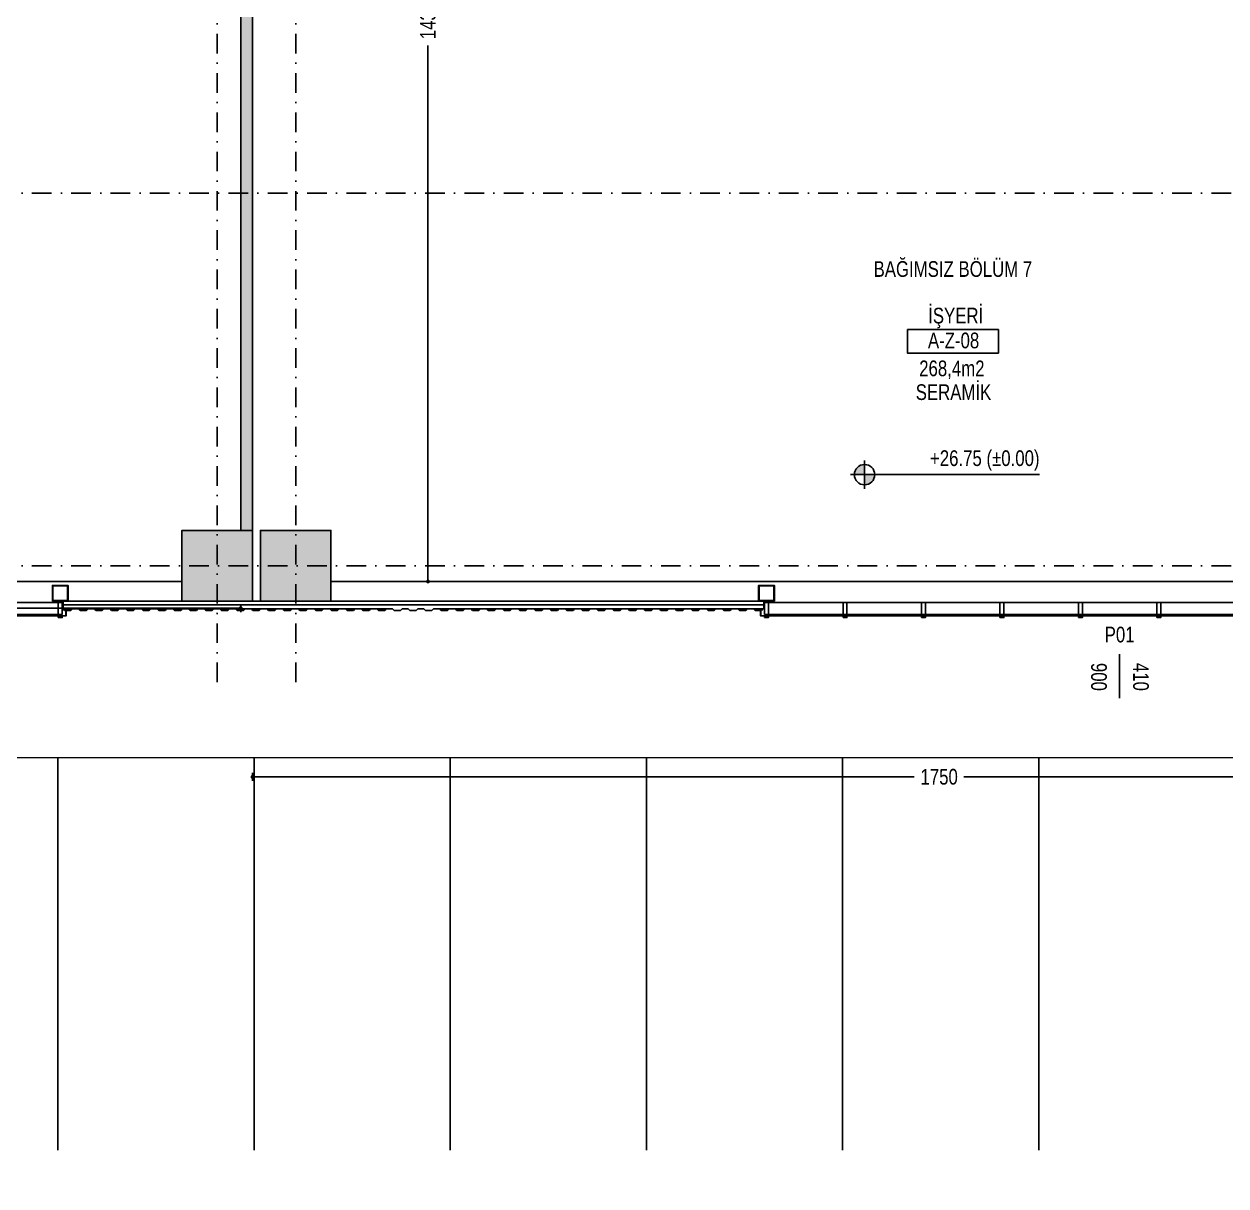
# Model space of a CAD drawing. Header units: centimetres. Extents: x 26569 to 160723, y -3143 to 14565.
# Drawn here: x 61333 to 62865, y 773 to 2254 of the extents above; entities that cross this region are included whole.
import ezdxf
from ezdxf.enums import TextEntityAlignment as Align

# ---------------------------------------------------------------- set-up
doc = ezdxf.new("R2010")
doc.units = ezdxf.units.CM
doc.header["$LTSCALE"] = 100
doc.linetypes.add('DASHDOT2', pattern=[0.5, 0.25, -0.125, 0, -0.125])
for name, color, linetype in [('A-ANNO-DIMS', 187, 'Continuous'), ('A-ANNO-GRID', 155, 'DASHDOT2'), ('A-ANNO-IDEN', 50, 'Continuous'), ('A-ANNO-TEXT', 50, 'Continuous'), ('A-ELEV-01', 255, 'Continuous'), ('A-ELEV-03', 251, 'Continuous'), ('A-GLAZ-FRME', 12, 'Continuous'), ('A-GLAZ-FULL', 130, 'Continuous'), ('A-WALL', 134, 'Continuous'), ('A-WALL-HTCH', 8, 'Continuous'), ('A-WALL-INSL', 249, 'Continuous'), ('A-WALL-SNWPNL', 200, 'Continuous'), ('A-WALL-STEL', 202, 'Continuous'), ('L-PRKG', 39, 'Continuous'), ('L-SITE-CURB', 33, 'Continuous'), ('S-CONC', 5, 'Continuous'), ('S-HTCH', 8, 'Continuous'), ('S-STEL', 3, 'Continuous')]:
    doc.layers.add(name, color=color, linetype=linetype)
doc.styles.add('Fields_100', font='act_simplex.shx', dxfattribs={"width": 0.8, "height": 20})
doc.linetypes.add('BATTING', pattern='A,0.00254,-2.54,[134,ltypeshp.shx,S=2.54,R=0,X=-2.54,Y=0],-5.08,[134,ltypeshp.shx,S=2.54,R=180,X=2.54,Y=0],-2.54', length=10.16254)
doc.dimstyles.new('FIELDS_100', dxfattribs={"dimscale": 0, "dimtxt": 20, "dimasz": 5, "dimexe": 5, "dimexo": 5, "dimgap": 5, "dimtad": 0, "dimdec": 0, "dimzin": 0, "dimdsep": 46, "dimtxsty": 'Fields_100', "dimblk": 'DOT', "dimcen": 0.09, "dimclrt": 50, "dimadec": 0, "dimazin": 0, "dimtfac": 1, "dimtdec": 0, "dimtix": 1, "dimtofl": 0, "dimtmove": 1, "dimatfit": 3, "dimfxl": 5, "dimfxlon": 1, "dimtolj": 1, "dimtzin": 0, "dimarcsym": 0})

# ---------------------------------------------------------------- blocks, each defined once
blk = doc.blocks.new('Mahal kutusu_100')
at = {"color": 0}
blk.add_lwpolyline([(-58, 30), (58, 30), (58, 0), (-58, 0)], close=True, dxfattribs=at)
at = {"color": 0, "style": 'Fields_100', "width": 0.8}
for tag, p in [('MAHAL', (3.6, 37.9)), ('KOD', (0.9, 6.2)), ('ALAN', (-1.3, -29.4)), ('KAPLAMA', (0.8, -59.7))]:
    blk.add_attdef(tag, text='', height=20, dxfattribs=at).set_placement(p, align=Align.CENTER)
blk = doc.blocks.new('_Dot')
at = {"color": 0, "linetype": 'ByBlock', "lineweight": -2}
blk.add_line((-0.5, 0), (-1, 0), dxfattribs=at)
at = {"color": 0, "linetype": 'ByBlock', "const_width": 0.5}
blk.add_lwpolyline([(-0.25, 0, 1), (0.25, 0, 1)], format="xyb", close=True, dxfattribs=at)
blk = doc.blocks.new('*D146')
at = {"layer": 'A-ANNO-DIMS', "color": 0, "lineweight": -2, "transparency": 16777216}
for p, q in [((61843.1, 2973.6), (61853.1, 2973.6)), ((61848.1, 2968.6), (61848.1, 2290.3)), ((61848.1, 1548.6), (61848.1, 2226.9)), ((61843.1, 1543.6), (61853.1, 1543.6))]:
    blk.add_line(p, q, dxfattribs=at)
at = {"layer": 'DEFPOINTS', "color": 0, "transparency": 16777216}
for p in [(61624.5, 2973.6), (61848.1, 2973.6), (61624.5, 1543.6)]:
    blk.add_point(p, dxfattribs=at)
at = {"layer": 'A-ANNO-DIMS', "color": 0, "lineweight": -2, "transparency": 16777216, "xscale": 5, "yscale": 5, "zscale": 5}
for p, rotation in [((61848.1, 2973.6), 90), ((61848.1, 1543.6), 270)]:
    blk.add_blockref('_Dot', p, dxfattribs=dict(at, rotation=rotation))
at = {"layer": 'A-ANNO-DIMS', "color": 50, "transparency": 16777216, "insert": (61848.1, 2258.6), "char_height": 20, "attachment_point": 5, "rotation": 90, "style": 'Fields_100'}
blk.add_mtext('\\A1;1430', dxfattribs=at)
blk = doc.blocks.new('*D308')
at = {"layer": 'A-ANNO-DIMS', "color": 0, "lineweight": -2, "transparency": 16777216}
for p, q in [((59954.5, 1514.5), (59954.5, 1504.5)), ((59959.5, 1509.5), (60750.3, 1509.5)), ((61604.5, 1509.5), (60813.6, 1509.5)), ((61609.5, 1514.5), (61609.5, 1504.5))]:
    blk.add_line(p, q, dxfattribs=at)
at = {"layer": 'DEFPOINTS', "color": 0, "transparency": 16777216}
for p in [(61609.5, 2973.6), (59954.5, 1593.6), (61609.5, 1509.5)]:
    blk.add_point(p, dxfattribs=at)
at = {"layer": 'A-ANNO-DIMS', "color": 0, "lineweight": -2, "transparency": 16777216, "xscale": 5, "yscale": 5, "zscale": 5, "rotation": 180}
blk.add_blockref('_Dot', (59954.5, 1509.5), dxfattribs=at)
at = {"layer": 'A-ANNO-DIMS', "color": 0, "lineweight": -2, "transparency": 16777216, "xscale": 5, "yscale": 5, "zscale": 5}
blk.add_blockref('_Dot', (61609.5, 1509.5), dxfattribs=at)
at = {"layer": 'A-ANNO-DIMS', "color": 50, "transparency": 16777216, "insert": (60782, 1509.5), "char_height": 20, "attachment_point": 5, "style": 'Fields_100'}
blk.add_mtext('\\A1;1655', dxfattribs=at)
blk = doc.blocks.new('*D310')
at = {"layer": 'A-ANNO-DIMS', "color": 0, "lineweight": -2, "transparency": 16777216}
for p, q in [((61624.5, 1299.5), (61624.5, 1289.5)), ((61629.5, 1294.5), (62467.8, 1294.5)), ((63369.5, 1294.5), (62531.1, 1294.5)), ((63374.5, 1299.5), (63374.5, 1289.5))]:
    blk.add_line(p, q, dxfattribs=at)
at = {"layer": 'DEFPOINTS', "color": 0, "transparency": 16777216}
for p in [(61624.5, 2988.6), (63374.5, 1593.6), (63374.5, 1294.5)]:
    blk.add_point(p, dxfattribs=at)
at = {"layer": 'A-ANNO-DIMS', "color": 0, "lineweight": -2, "transparency": 16777216, "xscale": 5, "yscale": 5, "zscale": 5, "rotation": 180}
blk.add_blockref('_Dot', (61624.5, 1294.5), dxfattribs=at)
at = {"layer": 'A-ANNO-DIMS', "color": 0, "lineweight": -2, "transparency": 16777216, "xscale": 5, "yscale": 5, "zscale": 5}
blk.add_blockref('_Dot', (63374.5, 1294.5), dxfattribs=at)
at = {"layer": 'A-ANNO-DIMS', "color": 50, "transparency": 16777216, "insert": (62499.5, 1294.5), "char_height": 20, "attachment_point": 5, "style": 'Fields_100'}
blk.add_mtext('\\A1;1750', dxfattribs=at)
blk = doc.blocks.new('*U49')
at = {"layer": 'A-WALL-SNWPNL'}
blk.add_lwpolyline([(50, 1), (42, 1), (40, -1), (32, -1), (30, 1), (22, 1), (20, -1), (12, -1), (10, 1), (2, 1), (0, -1), (-8, -1), (-10, 1), (-18, 1), (-20, -1), (-28, -1), (-30, 1), (-38, 1), (-40, -1), (-48, -1), (-50, 1)], dxfattribs=at)
blk = doc.blocks.new('*U50')
at = {"layer": 'A-WALL-STEL', "color": 0, "linetype": 'ByBlock', "lineweight": -2, "transparency": 16777216}
for p in [(0, 0), (100, 0), (200, 0), (300, 0), (400, 0), (500, 0), (600, 0), (700, 0)]:
    blk.add_blockref('*U49', p, dxfattribs=at)
blk = doc.blocks.new('AÇK_01')
at = {"color": 0}
blk.add_lwpolyline([(28, 0), (-28, 0)], dxfattribs=at)
at = {"color": 0, "style": 'Fields_100', "width": 0.8}
blk.add_attdef('A.Ç.K.01', text='', height=20, rotation=90, dxfattribs=at).set_placement((-53, 0), align=Align.MIDDLE_CENTER)
for tag, p in [('W', (1, 17.2)), ('H', (1, -36.3))]:
    blk.add_attdef(tag, text='', height=20, dxfattribs=at).set_placement(p, align=Align.CENTER)
blk = doc.blocks.new('*D863')
at = {"layer": 'A-ANNO-DIMS', "color": 0, "lineweight": -2, "transparency": 16777216}
for p, q in [((61374.5, 622.4), (61369.5, 622.4)), ((61379.5, 627.4), (61379.5, 617.4)), ((61383, 627.4), (61383, 617.4)), ((61388, 622.4), (61393, 622.4))]:
    blk.add_line(p, q, dxfattribs=at)
at = {"layer": 'DEFPOINTS', "color": 0, "transparency": 16777216}
for p in [(61379.5, 1519.2), (61383, 1518.6), (61379.5, 622.4)]:
    blk.add_point(p, dxfattribs=at)
at = {"layer": 'A-ANNO-DIMS', "color": 0, "lineweight": -2, "transparency": 16777216, "xscale": 5, "yscale": 5, "zscale": 5}
blk.add_blockref('_Dot', (61379.5, 622.4), dxfattribs=at)
at = {"layer": 'A-ANNO-DIMS', "color": 0, "lineweight": -2, "transparency": 16777216, "xscale": 5, "yscale": 5, "zscale": 5, "rotation": 180}
blk.add_blockref('_Dot', (61383, 622.4), dxfattribs=at)
at = {"layer": 'A-ANNO-DIMS', "color": 50, "transparency": 16777216, "insert": (61381.2, 622.4), "char_height": 20, "attachment_point": 5, "style": 'Fields_100'}
blk.add_mtext('\\A1;4', dxfattribs=at)
blk = doc.blocks.new('*D864')
at = {"layer": 'A-ANNO-DIMS', "color": 0, "lineweight": -2, "transparency": 16777216}
for p, q in [((61379.5, 628), (61379.5, 618)), ((62279.5, 628), (62279.5, 618)), ((61384.5, 623), (61803.9, 623)), ((62274.5, 623), (61855, 623))]:
    blk.add_line(p, q, dxfattribs=at)
at = {"layer": 'DEFPOINTS', "color": 0, "transparency": 16777216}
for p in [(62279.5, 1538), (61379.5, 1519.2), (62279.5, 623)]:
    blk.add_point(p, dxfattribs=at)
at = {"layer": 'A-ANNO-DIMS', "color": 0, "lineweight": -2, "transparency": 16777216, "xscale": 5, "yscale": 5, "zscale": 5, "rotation": 180}
blk.add_blockref('_Dot', (61379.5, 623), dxfattribs=at)
at = {"layer": 'A-ANNO-DIMS', "color": 0, "lineweight": -2, "transparency": 16777216, "xscale": 5, "yscale": 5, "zscale": 5}
blk.add_blockref('_Dot', (62279.5, 623), dxfattribs=at)
at = {"layer": 'A-ANNO-DIMS', "color": 50, "transparency": 16777216, "insert": (61829.5, 623), "char_height": 20, "attachment_point": 5, "style": 'Fields_100'}
blk.add_mtext('\\A1;900', dxfattribs=at)
blk = doc.blocks.new('*D865')
at = {"layer": 'A-ANNO-DIMS', "color": 0, "lineweight": -2, "transparency": 16777216}
for p, q in [((62279.5, 628), (62279.5, 618)), ((63179.5, 628), (63179.5, 618)), ((62284.5, 623), (62703.9, 623)), ((63174.5, 623), (62755, 623))]:
    blk.add_line(p, q, dxfattribs=at)
at = {"layer": 'DEFPOINTS', "color": 0, "transparency": 16777216}
for p in [(62279.5, 1538), (63179.5, 1538.6), (63179.5, 623)]:
    blk.add_point(p, dxfattribs=at)
at = {"layer": 'A-ANNO-DIMS', "color": 0, "lineweight": -2, "transparency": 16777216, "xscale": 5, "yscale": 5, "zscale": 5, "rotation": 180}
blk.add_blockref('_Dot', (62279.5, 623), dxfattribs=at)
at = {"layer": 'A-ANNO-DIMS', "color": 0, "lineweight": -2, "transparency": 16777216, "xscale": 5, "yscale": 5, "zscale": 5}
blk.add_blockref('_Dot', (63179.5, 623), dxfattribs=at)
at = {"layer": 'A-ANNO-DIMS', "color": 50, "transparency": 16777216, "insert": (62729.5, 623), "char_height": 20, "attachment_point": 5, "style": 'Fields_100'}
blk.add_mtext('\\A1;900', dxfattribs=at)
blk = doc.blocks.new('*D879')
at = {"layer": 'A-ANNO-DIMS', "color": 0, "lineweight": -2, "transparency": 16777216}
for p, q in [((59887, 541.6), (59887, 531.6)), ((59892, 536.6), (65266.4, 536.6)), ((70719.5, 536.6), (65345, 536.6)), ((70724.5, 541.6), (70724.5, 531.6))]:
    blk.add_line(p, q, dxfattribs=at)
at = {"layer": 'DEFPOINTS', "color": 0, "transparency": 16777216}
for p in [(70724.5, 1518.6), (59887, 853.6, 0), (70724.5, 536.6)]:
    blk.add_point(p, dxfattribs=at)
at = {"layer": 'A-ANNO-DIMS', "color": 0, "lineweight": -2, "transparency": 16777216, "xscale": 5, "yscale": 5, "zscale": 5, "rotation": 180}
blk.add_blockref('_Dot', (59887, 536.6), dxfattribs=at)
at = {"layer": 'A-ANNO-DIMS', "color": 0, "lineweight": -2, "transparency": 16777216, "xscale": 5, "yscale": 5, "zscale": 5}
blk.add_blockref('_Dot', (70724.5, 536.6), dxfattribs=at)
at = {"layer": 'A-ANNO-DIMS', "color": 50, "transparency": 16777216, "insert": (65305.7, 536.6), "char_height": 20, "attachment_point": 5, "style": 'Fields_100'}
blk.add_mtext('\\A1;10838', dxfattribs=at)

msp = doc.modelspace()

# ---------------------------------------------------------------- hatches: boundary and pattern name
at = {"layer": 'A-ANNO-DIMS'}
h = msp.add_hatch(color=256, dxfattribs=at)
h.paths.add_polyline_path([(62404.43, 1692.72, 0.4142136), (62391.43, 1679.72), (62404.43, 1679.72)])
h.paths.add_polyline_path([(62417.43, 1679.72), (62404.43, 1679.72), (62404.43, 1666.72, 0.4142136)])
at = {"layer": 'A-WALL-HTCH'}
h = msp.add_hatch(dxfattribs=at)
h.set_pattern_fill('DASH', color=256)
h.set_pattern_definition([(0, (47244.2896, 54361.0323), (3.175, 3.175), [3.175, -3.175])])
h.paths.add_polyline_path([(61624.48, 2988.59), (61481.98, 2988.59), (61481.98, 2973.59), (61609.48, 2973.59), (61609.48, 1608.59), (61624.48, 1608.59)])
at = {"layer": 'S-HTCH'}
h = msp.add_hatch(dxfattribs=at)
h.set_pattern_fill('ANSI33', color=256)
h.set_pattern_definition([(45, (47244.2896, 5721.5606), (-4.490128, 4.490128), []), (45, (47248.78, 5721.5606), (-4.490128, 4.490128), [3.175, -1.5875])])
h.paths.add_polyline_path([(63434.48, 1518.59), (63524.48, 1518.59), (63524.48, 1608.59), (63434.48, 1608.59)])
h.paths.add_polyline_path([(63434.48, 7218.59), (63524.48, 7218.59), (63524.48, 7308.59), (63434.48, 7308.59)])
h.paths.add_polyline_path([(61634.48, 1518.59), (61724.48, 1518.59), (61724.48, 1608.59), (61634.48, 1608.59)])
h.paths.add_polyline_path([(58034.48, 1518.59), (58124.48, 1518.59), (58124.48, 1608.59), (58034.48, 1608.59)])
h.paths.add_polyline_path([(61634.48, 7218.59), (61724.48, 7218.59), (61724.48, 7308.59), (61634.48, 7308.59)])
h.paths.add_polyline_path([(58034.48, 7218.59), (58124.48, 7218.59), (58124.48, 7308.59), (58034.48, 7308.59)])
h.paths.add_polyline_path([(63434.48, 3418.59), (63524.48, 3418.59), (63524.48, 3508.59), (63434.48, 3508.59)])
h.paths.add_polyline_path([(63434.48, 5318.59), (63524.48, 5318.59), (63524.48, 5408.59), (63434.48, 5408.59)])
h.paths.add_polyline_path([(61634.48, 3418.59), (61724.48, 3418.59), (61724.48, 3508.59), (61634.48, 3508.59)])
h.paths.add_polyline_path([(58034.48, 3418.59), (58124.48, 3418.59), (58124.48, 3508.59), (58034.48, 3508.59)])
h.paths.add_polyline_path([(61634.48, 5318.59), (61724.48, 5318.59), (61724.48, 5408.59), (61634.48, 5408.59)])
h.paths.add_polyline_path([(58034.48, 5318.59), (58124.48, 5318.59), (58124.48, 5408.59), (58034.48, 5408.59)])
h.paths.add_polyline_path([(68834.48, 3418.59), (68924.48, 3418.59), (68924.48, 3508.59), (68834.48, 3508.59)])
h.paths.add_polyline_path([(68834.48, 5318.59), (68924.48, 5318.59), (68924.48, 5408.59), (68834.48, 5408.59)])
h.paths.add_polyline_path([(67034.48, 3418.59), (67124.48, 3418.59), (67124.48, 3508.59), (67034.48, 3508.59)])
h.paths.add_polyline_path([(67034.48, 5318.59), (67124.48, 5318.59), (67124.48, 5408.59), (67034.48, 5408.59)])
h.paths.add_polyline_path([(65234.48, 3418.59), (65324.48, 3418.59), (65324.48, 3508.59), (65234.48, 3508.59)])
h.paths.add_polyline_path([(65234.48, 5318.59), (65324.48, 5318.59), (65324.48, 5408.59), (65234.48, 5408.59)])
h.paths.add_polyline_path([(61534.48, 3418.59), (61624.48, 3418.59), (61624.48, 3508.59), (61534.48, 3508.59)])
h.paths.add_polyline_path([(61534.48, 5318.59), (61624.48, 5318.59), (61624.48, 5408.59), (61534.48, 5408.59)])
h.paths.add_polyline_path([(59834.48, 3418.59), (59924.48, 3418.59), (59924.48, 3508.59), (59834.48, 3508.59)])
h.paths.add_polyline_path([(59834.48, 5318.59), (59924.48, 5318.59), (59924.48, 5408.59), (59834.48, 5408.59)])
h.paths.add_polyline_path([(56234.48, 3418.59), (56324.48, 3418.59), (56324.48, 3508.59), (56234.48, 3508.59)])
h.paths.add_polyline_path([(56234.48, 5318.59), (56324.48, 5318.59), (56324.48, 5408.59), (56234.48, 5408.59)])
h.paths.add_polyline_path([(54434.48, 3418.59), (54524.48, 3418.59), (54524.48, 3508.59), (54434.48, 3508.59)])
h.paths.add_polyline_path([(54434.48, 5318.59), (54524.48, 5318.59), (54524.48, 5408.59), (54434.48, 5408.59)])
h.paths.add_polyline_path([(52634.48, 3418.59), (52724.48, 3418.59), (52724.48, 3508.59), (52634.48, 3508.59)])
h.paths.add_polyline_path([(52634.48, 5318.59), (52724.48, 5318.59), (52724.48, 5408.59), (52634.48, 5408.59)])
h.paths.add_polyline_path([(70634.48, 5318.59), (70724.48, 5318.59), (70724.48, 5408.59), (70634.48, 5408.59)])
h.paths.add_polyline_path([(70634.48, 3418.59), (70724.48, 3418.59), (70724.48, 3508.59), (70634.48, 3508.59)])
h.paths.add_polyline_path([(70634.48, 1518.59), (70724.48, 1518.59), (70724.48, 1608.59), (70634.48, 1608.59)])
h.paths.add_polyline_path([(68834.48, 1518.59), (68924.48, 1518.59), (68924.48, 1608.59), (68834.48, 1608.59)])
h.paths.add_polyline_path([(67034.48, 1518.59), (67124.48, 1518.59), (67124.48, 1608.59), (67034.48, 1608.59)])
h.paths.add_polyline_path([(65234.48, 1518.59), (65324.48, 1518.59), (65324.48, 1608.59), (65234.48, 1608.59)])
h.paths.add_polyline_path([(61534.48, 1518.59), (61624.48, 1518.59), (61624.48, 1608.59), (61534.48, 1608.59)])
h.paths.add_polyline_path([(59834.48, 1518.59), (59924.48, 1518.59), (59924.48, 1608.59), (59834.48, 1608.59)])
h.paths.add_polyline_path([(56234.48, 1518.59), (56324.48, 1518.59), (56324.48, 1608.59), (56234.48, 1608.59)])
h.paths.add_polyline_path([(54434.48, 1518.59), (54524.48, 1518.59), (54524.48, 1608.59), (54434.48, 1608.59)])
h.paths.add_polyline_path([(52634.48, 1518.59), (52724.48, 1518.59), (52724.48, 1608.59), (52634.48, 1608.59)])
h.paths.add_polyline_path([(70634.48, 7218.59), (70724.48, 7218.59), (70724.48, 7308.59), (70634.48, 7308.59)])
h.paths.add_polyline_path([(68834.48, 7218.59), (68924.48, 7218.59), (68924.48, 7308.59), (68834.48, 7308.59)])
h.paths.add_polyline_path([(67034.48, 7218.59), (67124.48, 7218.59), (67124.48, 7308.59), (67034.48, 7308.59)])
h.paths.add_polyline_path([(65234.48, 7218.59), (65324.48, 7218.59), (65324.48, 7308.59), (65234.48, 7308.59)])
h.paths.add_polyline_path([(61534.48, 7218.59), (61624.48, 7218.59), (61624.48, 7308.59), (61534.48, 7308.59)])
h.paths.add_polyline_path([(59834.48, 7218.59), (59924.48, 7218.59), (59924.48, 7308.59), (59834.48, 7308.59)])
h.paths.add_polyline_path([(56234.48, 7218.59), (56324.48, 7218.59), (56324.48, 7308.59), (56234.48, 7308.59)])
h.paths.add_polyline_path([(54434.48, 7218.59), (54524.48, 7218.59), (54524.48, 7308.59), (54434.48, 7308.59)])
h.paths.add_polyline_path([(52634.48, 7218.59), (52724.48, 7218.59), (52724.48, 7308.59), (52634.48, 7308.59)])

# ---------------------------------------------------------------- linework, layer by layer
at = {"layer": 'A-ANNO-DIMS'}
for p, q in [((62404.43, 1697.72), (62404.43, 1661.72)), ((62386.43, 1679.72), (62627.43, 1679.72))]:
    msp.add_line(p, q, dxfattribs=at)
msp.add_circle((62404.43, 1679.72), 13, dxfattribs=at)
at = {"layer": 'A-ANNO-GRID'}
for p, q in [((61579.48, 8203.59), (61579.48, 1408.59)), ((61679.48, 8203.59), (61679.48, 1408.59)), ((49419.63, 2038.59), (71224.48, 2038.59)), ((49419.63, 1563.59), (71224.48, 1563.59))]:
    msp.add_line(p, q, dxfattribs=at)
at = {"layer": 'A-ELEV-01'}
for p, q in [((63434.48, 1543.59), (61724.48, 1543.59)), ((61281.98, 1516.59), (61376.98, 1516.59)), ((62281.98, 1516.59), (62376.98, 1516.59)), ((62381.98, 1516.59), (62476.98, 1516.59)), ((62481.98, 1516.59), (62576.98, 1516.59)), ((62581.98, 1516.59), (62676.98, 1516.59)), ((62681.98, 1516.59), (62776.98, 1516.59)), ((62781.98, 1516.59), (62876.98, 1516.59)), ((62298.48, 1501.59), (62860.48, 1501.59))]:
    msp.add_line(p, q, dxfattribs=at)
at = {"layer": 'A-ELEV-01', "elevation": 0}
msp.add_lwpolyline([(61534.48, 1543.59), (60489.48, 1543.59)], dxfattribs=at)
at = {"layer": 'A-ELEV-03'}
for points in [[(61382.98, 1508.59), (61382.98, 1518.59)], [(61861.98, 1508.59), (62275.98, 1508.59), (62275.98, 1518.59)]]:
    msp.add_lwpolyline(points, dxfattribs=at)
at = {"layer": 'A-ELEV-03', "elevation": 0}
msp.add_lwpolyline([(61796.98, 1508.59), (61382.98, 1508.59)], dxfattribs=at)
at = {"layer": 'A-GLAZ-FRME'}
for points in [[(61381.98, 1501.59), (61376.98, 1501.59), (61376.98, 1516.59), (61381.98, 1516.59)], [(62281.98, 1501.59), (62276.98, 1501.59), (62276.98, 1516.59), (62281.98, 1516.59)], [(62381.98, 1501.59), (62376.98, 1501.59), (62376.98, 1516.59), (62381.98, 1516.59)], [(62481.98, 1501.59), (62476.98, 1501.59), (62476.98, 1516.59), (62481.98, 1516.59)], [(62581.98, 1501.59), (62576.98, 1501.59), (62576.98, 1516.59), (62581.98, 1516.59)], [(62681.98, 1501.59), (62676.98, 1501.59), (62676.98, 1516.59), (62681.98, 1516.59)], [(62781.98, 1501.59), (62776.98, 1501.59), (62776.98, 1516.59), (62781.98, 1516.59)], [(61376.98, 1497.59), (61381.98, 1497.59), (61381.98, 1499.59), (61376.98, 1499.59)], [(62276.98, 1497.59), (62281.98, 1497.59), (62281.98, 1499.59), (62276.98, 1499.59)], [(62376.98, 1497.59), (62381.98, 1497.59), (62381.98, 1499.59), (62376.98, 1499.59)], [(62476.98, 1497.59), (62481.98, 1497.59), (62481.98, 1499.59), (62476.98, 1499.59)], [(62576.98, 1497.59), (62581.98, 1497.59), (62581.98, 1499.59), (62576.98, 1499.59)], [(62676.98, 1497.59), (62681.98, 1497.59), (62681.98, 1499.59), (62676.98, 1499.59)], [(62776.98, 1497.59), (62781.98, 1497.59), (62781.98, 1499.59), (62776.98, 1499.59)]]:
    msp.add_lwpolyline(points, close=True, dxfattribs=at)
at = {"layer": 'A-GLAZ-FULL'}
for points in [[(61280.48, 1499.59), (61378.48, 1499.59), (61378.48, 1501.59), (61280.48, 1501.59)], [(62280.48, 1499.59), (62378.48, 1499.59), (62378.48, 1501.59), (62280.48, 1501.59)], [(62380.48, 1499.59), (62478.48, 1499.59), (62478.48, 1501.59), (62380.48, 1501.59)], [(62480.48, 1499.59), (62578.48, 1499.59), (62578.48, 1501.59), (62480.48, 1501.59)], [(62580.48, 1499.59), (62678.48, 1499.59), (62678.48, 1501.59), (62580.48, 1501.59)], [(62680.48, 1499.59), (62778.48, 1499.59), (62778.48, 1501.59), (62680.48, 1501.59)], [(62780.48, 1499.59), (62878.48, 1499.59), (62878.48, 1501.59), (62780.48, 1501.59)]]:
    msp.add_lwpolyline(points, close=True, dxfattribs=at)
at = {"layer": 'A-WALL'}
for p, q in [((61624.48, 2988.59), (61624.48, 1608.59)), ((61609.48, 2973.59), (61609.48, 1608.59)), ((61624.48, 1608.59), (61609.48, 1608.59))]:
    msp.add_line(p, q, dxfattribs=at)
at = {"layer": 'A-WALL-INSL', "linetype": 'BATTING', "ltscale": 0.005}
msp.add_line((62275.98, 1513.59), (61382.98, 1513.59), dxfattribs=at)
at = {"layer": 'A-WALL-INSL'}
msp.add_line((61416.98, 1508.59), (61596.98, 1508.59), dxfattribs=at)
at = {"layer": 'A-WALL-SNWPNL'}
for p, q in [((61382.98, 1518.59), (61834.48, 1518.59)), ((62275.98, 1518.59), (61534.48, 1518.59))]:
    msp.add_line(p, q, dxfattribs=at)
for points in [[(61386.98, 1506.09), (61386.98, 1499.59), (61381.98, 1499.59), (61379.48, 1499.59), (61379.48, 1499.79), (61381.98, 1499.79), (61386.78, 1499.79), (61386.78, 1506.09)], [(62271.98, 1506.09), (62271.98, 1499.59), (62276.98, 1499.59), (62279.48, 1499.59), (62279.48, 1499.79), (62276.98, 1499.79), (62272.18, 1499.79), (62272.18, 1506.09)]]:
    msp.add_lwpolyline(points, close=True, dxfattribs=at)
msp.add_lwpolyline([(62276.98, 1508.59), (62274.98, 1508.59), (62272.98, 1506.59), (62264.98, 1506.59), (62262.98, 1508.59), (62254.98, 1508.59), (62252.98, 1506.59), (62244.98, 1506.59), (62242.98, 1508.59), (62234.98, 1508.59), (62232.98, 1506.59), (62224.98, 1506.59), (62222.98, 1508.59), (62214.98, 1508.59), (62212.98, 1506.59), (62204.98, 1506.59), (62202.98, 1508.59), (62194.98, 1508.59), (62192.98, 1506.59), (62184.98, 1506.59), (62182.98, 1508.59)], dxfattribs=at)
at = {"layer": 'L-PRKG'}
for p, q in [((61376.39, 1318.59), (61376.39, 818.59)), ((61626.39, 1318.59), (61626.39, 818.59)), ((61876.39, 1318.59), (61876.39, 818.59)), ((62126.39, 1318.59), (62126.39, 818.59)), ((62376.39, 1318.59), (62376.39, 818.59)), ((62626.39, 1318.59), (62626.39, 818.59))]:
    msp.add_line(p, q, dxfattribs=at)
at = {"layer": 'L-SITE-CURB', "lineweight": 0}
msp.add_line((70671.65, 1318.59), (59581.98, 1318.59), dxfattribs=at)
at = {"layer": 'S-CONC'}
for points in [[(61534.48, 1518.59), (61624.48, 1518.59), (61624.48, 1608.59), (61534.48, 1608.59)], [(61634.48, 1518.59), (61724.48, 1518.59), (61724.48, 1608.59), (61634.48, 1608.59)]]:
    msp.add_lwpolyline(points, close=True, dxfattribs=at)
at = {"layer": 'S-STEL'}
msp.add_lwpolyline([(61369.48, 1518.59), (61369.48, 1538.59), (61389.48, 1538.59), (61389.48, 1518.59), (61369.48, 1518.59)], dxfattribs=at)
for points in [[(61370.08, 1519.19), (61370.08, 1537.99), (61388.88, 1537.99), (61388.88, 1519.19)], [(62269.48, 1518.59), (62289.48, 1518.59), (62289.48, 1538.59), (62269.48, 1538.59)]]:
    msp.add_lwpolyline(points, close=True, dxfattribs=at)
at = {"layer": 'S-STEL', "elevation": 0}
msp.add_lwpolyline([(62270.08, 1537.99), (62288.88, 1537.99), (62288.88, 1519.19), (62270.08, 1519.19)], close=True, dxfattribs=at)

# ---------------------------------------------------------------- block references
at = {"layer": 'A-ANNO-IDEN'}
msp.add_blockref('Mahal kutusu_100', (62516.98, 1834.61), dxfattribs=at).add_auto_attribs({'MAHAL': 'İŞYERİ', 'KOD': 'A-Z-08', 'ALAN': '268,4m2', 'KAPLAMA': 'SERAMİK'})
at = {"layer": 'A-ANNO-TEXT', "rotation": 269.9999999999999}
msp.add_blockref('AÇK_01', (62729.48, 1422.91), dxfattribs=at).add_auto_attribs({'A.Ç.K.01': 'P01', 'H': '900', 'W': '410'})
at = {"layer": 'A-WALL-STEL'}
msp.add_blockref('*U50', (61432.98, 1507.59), dxfattribs=at)

# ---------------------------------------------------------------- texts
at = {"layer": 'A-ANNO-TEXT', "char_height": 20, "style": 'Fields_100'}
for s, insert, attachment_point in [('BAĞIMSIZ BÖLÜM 7', (62516.98, 1951.87), 2), ('+26.75 (%%P0.00)', (62627.43, 1684.72), 9)]:
    msp.add_mtext_dynamic_manual_height_columns(s, width=436.6649, gutter_width=100, heights=[0], dxfattribs=dict(at, insert=insert, attachment_point=attachment_point))

# ---------------------------------------------------------------- dimensions: what is measured, and where the dimension line sits
at = {"layer": 'A-ANNO-DIMS'}
for base, p1, p2, picture, middle in [((63374.48, 1294.46), (61624.48, 2988.59), (63374.48, 1593.59), '*D310', (62499.48, 1294.46)), ((61609.48, 1509.46), (59954.48, 1593.59), (61609.48, 2973.59), '*D308', (60781.98, 1509.46)), ((62279.48, 623), (61379.48, 1519.19), (62279.48, 1537.99), '*D864', (61829.48, 623)), ((63179.48, 623), (62279.48, 1537.99), (63179.48, 1538.59), '*D865', (62729.48, 623)), ((70724.47635264, 536.57354526), (59886.97635264, 853.59325813, 0), (70724.47635264, 1518.59325813), '*D879', (65305.72635264, 536.57354526)), ((61379.47635264, 622.40211418), (61382.97635264, 1518.59325813), (61379.47635264, 1519.19325813), '*D863', (61381.22635264, 622.40211418))]:
    dim = msp.add_linear_dim(base=base, p1=p1, p2=p2, dimstyle='FIELDS_100', override={"dimscale": 1}, dxfattribs=at)
    dim.commit()
    dim.dimension.update_dxf_attribs({"geometry": picture, "text_midpoint": middle})
dim = msp.add_linear_dim(base=(61848.07, 2973.59), p1=(61624.48, 1543.59), p2=(61624.48, 2973.59), angle=90, dimstyle='FIELDS_100', override={"dimscale": 1}, dxfattribs=at)
dim.commit()
dim.dimension.update_dxf_attribs({"geometry": '*D146', "text_midpoint": (61848.07, 2258.59)})

doc.saveas('drawing.dxf')
